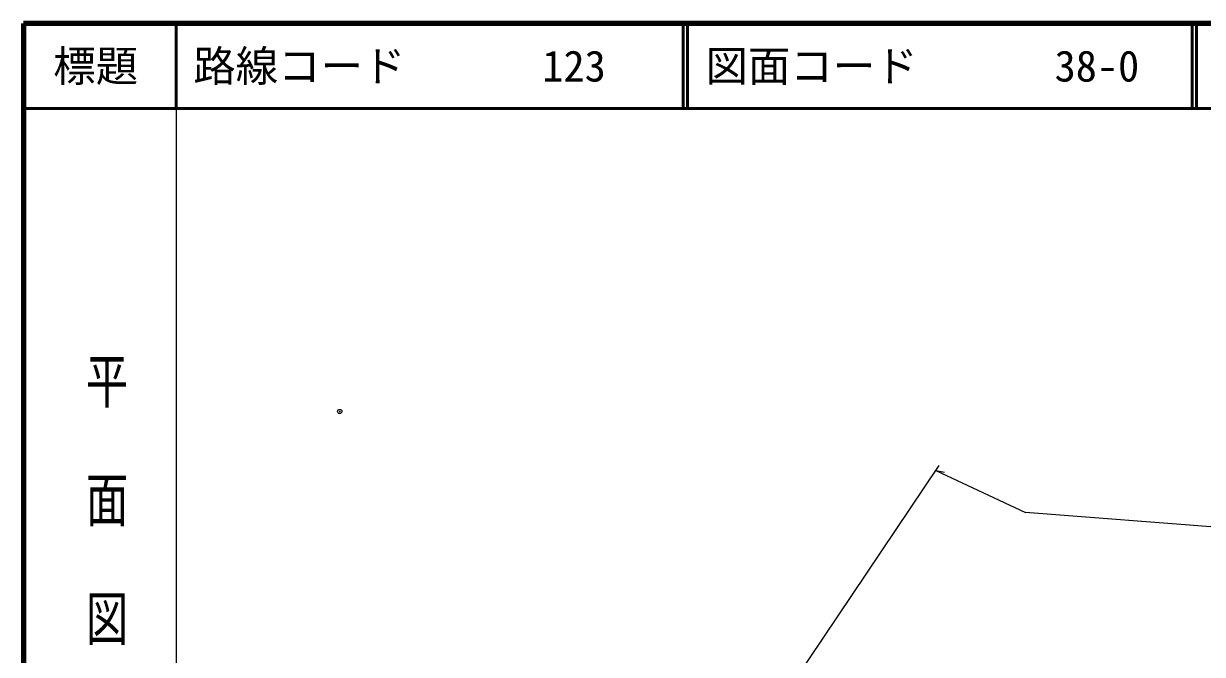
# Model space of a CAD drawing. Units: millimetres, scale not verified. Extents: x 40000 to 680000, y 20000 to 380000.
# Drawn here: x 40000 to 178947, y 305654 to 380000 of the extents above; entities that cross this region are included whole.
import ezdxf
from ezdxf.enums import TextEntityAlignment as Align

# ---------------------------------------------------------------- set-up
doc = ezdxf.new("R2010")
doc.units = ezdxf.units.MM
doc.header["$LTSCALE"] = 1000
doc.header["$PDMODE"] = 32
doc.header["$PDSIZE"] = 500
doc.layers.add('M-OTRS', color=6, linetype='Continuous')
doc.layers.add('M-TTL-TXT', color=7, linetype='Continuous')
for name, color, linetype, lineweight in [('M-STR-HTXT', 7, 'Continuous', 13), ('M-TTL', 2, 'Continuous', 140), ('M-TTL-BAND', 7, 'Continuous', 25), ('M-TTL-LINE', 7, 'Continuous', 50)]:
    doc.layers.add(name, color=color, linetype=linetype, lineweight=lineweight)
doc.styles.add('@ＭＳ ゴシック', font='')
doc.styles.add('ＭＳ ゴシック', font='')
doc.styles.get('@ＭＳ ゴシック').set_extended_font_data('@MS Gothic')
doc.styles.get('ＭＳ ゴシック').set_extended_font_data('MS Gothic')

msp = doc.modelspace()

# ---------------------------------------------------------------- linework, layer by layer
at = {"layer": 'M-OTRS'}
msp.add_point((77266, 334286), dxfattribs=at)
at = {"layer": 'M-STR-HTXT'}
for p, q in [((120305, 286861), (147914, 327912)), ((147531, 327343), (158110, 322391)), ((147531, 327343), (148543, 327145)), ((181474, 320564), (158110, 322391))]:
    msp.add_line(p, q, dxfattribs=at)
at = {"layer": 'M-TTL'}
for p, q in [((40000, 380000), (40000, 20000)), ((680000, 380000), (40000, 380000))]:
    msp.add_line(p, q, dxfattribs=at)
at = {"layer": 'M-TTL-BAND'}
msp.add_line((58000, 370000), (58000, 20000), dxfattribs=at)
at = {"layer": 'M-TTL-LINE'}
for p, q in [((58000, 380000), (58000, 370000)), ((117750, 380000), (117750, 370000)), ((118250, 380000), (118250, 370000)), ((177750, 380000), (177750, 370000)), ((178250, 380000), (178250, 370000)), ((40000, 370000), (680000, 370000))]:
    msp.add_line(p, q, dxfattribs=at)

# ---------------------------------------------------------------- texts
at = {"layer": 'M-TTL-BAND', "style": '@ＭＳ ゴシック', "width": 1.4}
msp.add_text('平  面  図', height=3666, rotation=270, dxfattribs=at).set_placement((49777, 306475), align=Align.MIDDLE_RIGHT)
at = {"layer": 'M-TTL-TXT', "style": 'ＭＳ ゴシック'}
msp.add_text('標題', height=3666, dxfattribs=at).set_placement((48500, 375000), align=Align.MIDDLE_CENTER)
for s, p in [('路線コード', (60000, 375000)), ('123', (101142, 375000)), ('図面コード', (120380, 375000)), ('38-0', (161521, 375000))]:
    msp.add_text(s, height=3666, dxfattribs=at).set_placement(p, align=Align.MIDDLE_LEFT)

doc.saveas('drawing.dxf')
